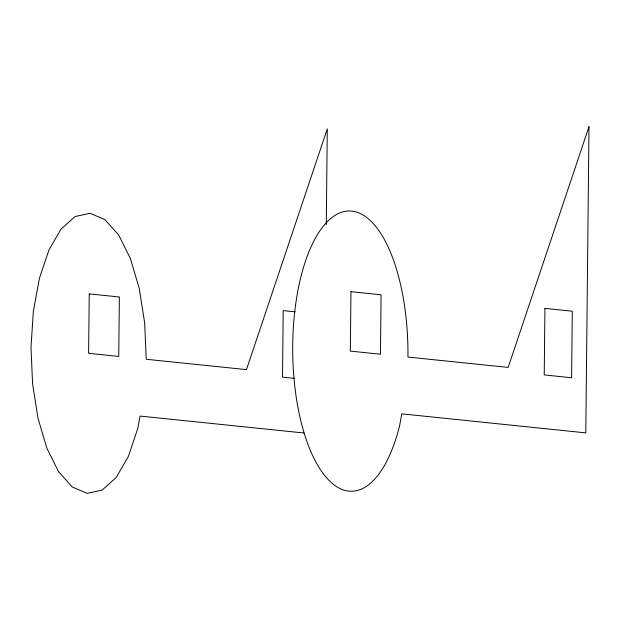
<?xml version="1.0" encoding="UTF-8"?>
<svg xmlns="http://www.w3.org/2000/svg" width="620" height="620" viewBox="0 0 620 620"><rect width="100%" height="100%" fill="white"/><g stroke="black" fill="none" stroke-linecap="round" stroke-linejoin="round"><path stroke-width="0.93" d="M326.283 224.556L327.283 128.867L246.458 369.621L146.235 359.267L144.654 322.826L139.252 288.455L130.394 258.509L118.699 235.026L115.258 231.167L104.943 219.604L90.086 213.288L75.121 216.519L61.078 229.075L54.994 239.576L48.91 250.093L39.455 278.147L33.341 311.325L31 347.363L32.581 383.811L37.983 418.175L46.841 448.121L58.536 471.603L72.292 487.033L87.149 493.342L94.635 491.73L102.114 490.11L116.157 477.563L128.325 456.537L137.78 428.482L140.074 416.067L303.955 432.993M295.19 311.837L283.208 310.604L282.511 377.123L294.492 378.363M89.241 293.888L88.621 353.315L118.738 356.43L119.358 296.996L89.241 293.888M350.959 291.679L350.331 351.106L380.455 354.221L381.075 294.795L350.959 291.679M544.926 308.396L544.228 374.922L571.601 377.751L572.299 311.224L544.926 308.396M589 126.658L585.792 432.868L401.783 413.858L399.497 426.281A140.159 57.629 89.5 0 1 305.249 436.558A140.159 57.629 89.5 0 1 332.002 217.488A140.159 57.629 89.5 0 1 407.952 357.058L508.175 367.42L589 126.658"/></g></svg>
